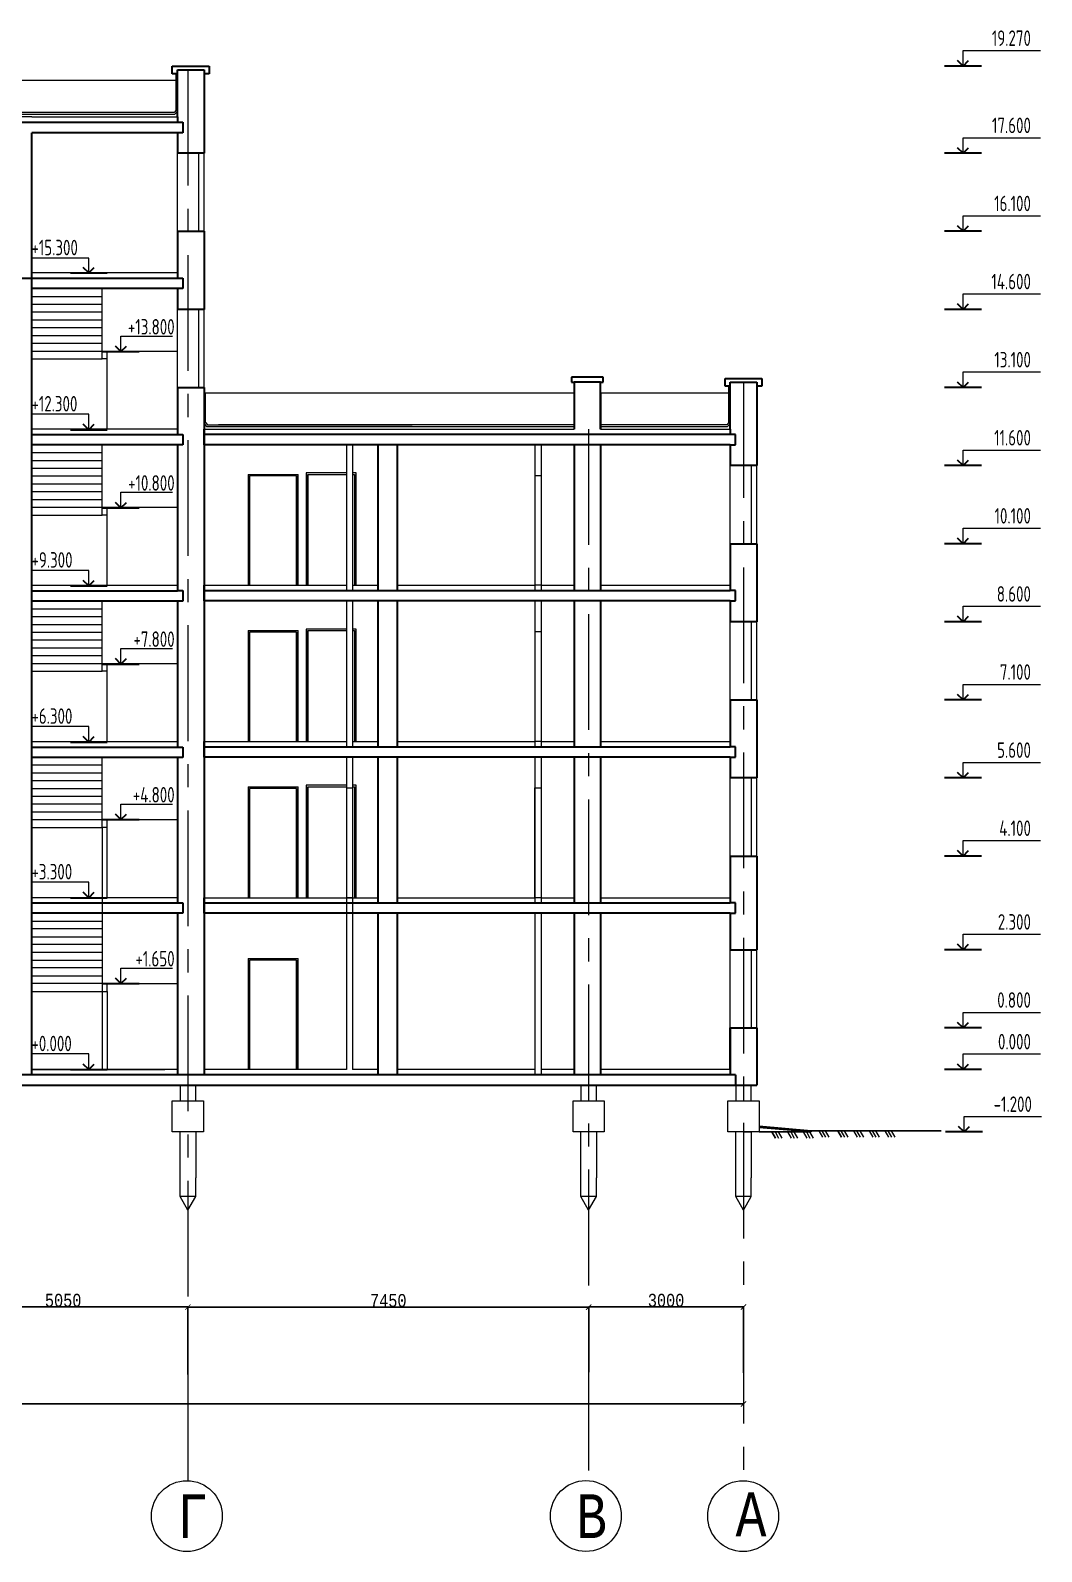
# Model space of a CAD drawing. Header units: millimetres. Extents: x -689206 to 4969298, y -1019800 to 703299.
# Drawn here: x -155475 to -136047, y -533390 to -504172 of the extents above; entities that cross this region are included whole.
import ezdxf

# ---------------------------------------------------------------- set-up
doc = ezdxf.new("R2010")
doc.units = ezdxf.units.MM
doc.linetypes.add('осеваяX2', pattern=[101.6, 63.5, -12.7, 12.7, -12.7])
doc.layers.add('РАЗМЕРЫ', color=7, linetype='Continuous', lineweight=9)
for name, color, linetype in [('разрез1-1', 7, 'Continuous'), ('разрез2-2', 7, 'Continuous'), ('сетка', 104, 'Continuous')]:
    doc.layers.add(name, color=color, linetype=linetype)
doc.styles.add('Аннотативный', font='isocteur.ttf', dxfattribs={"width": 0.7, "height": 250})
doc.dimstyles.new('Аннотативный', dxfattribs={"dimscale": 0, "dimtxt": 250, "dimasz": 100, "dimexe": 1.25, "dimexo": 0.625, "dimtad": 1, "dimdec": 0, "dimtxsty": 'Аннотативный', "dimblk": 'ARCHTICK', "dimcen": 2.5, "dimadec": 0, "dimazin": 0, "dimtfac": 1, "dimtdec": 0, "dimtmove": 0, "dimatfit": 3, "dimfxl": 1, "dimarcsym": 0})

# ---------------------------------------------------------------- blocks, each defined once
blk = doc.blocks.new('_ArchTick')
at = {"color": 0, "linetype": 'ByBlock', "const_width": 0.15}
blk.add_lwpolyline([(-0.5, -0.5), (0.5, 0.5)], dxfattribs=at)
blk = doc.blocks.new('*D3254')
at = {"layer": 'Defpoints', "color": 0, "lineweight": 13, "ltscale": 35, "transparency": 16777216}
for p in [(-157243, -528692), (-152449, -528692), (-152449, -529987)]:
    blk.add_point(p, dxfattribs=at)
at = {"layer": 'РАЗМЕРЫ', "color": 0, "lineweight": -2, "ltscale": 35, "transparency": 16777216}
for p, q in [((-157243, -528691), (-157243, -528690)), ((-157243, -528692), (-152449, -528692)), ((-152449, -529986), (-152449, -528690))]:
    blk.add_line(p, q, dxfattribs=at)
at = {"layer": 'РАЗМЕРЫ', "color": 0, "lineweight": -2, "ltscale": 35, "transparency": 16777216, "xscale": 100, "yscale": 100, "zscale": 100, "rotation": 180}
blk.add_blockref('_ArchTick', (-157243, -528692), dxfattribs=at)
at = {"layer": 'РАЗМЕРЫ', "color": 0, "lineweight": -2, "ltscale": 35, "transparency": 16777216, "xscale": 100, "yscale": 100, "zscale": 100}
blk.add_blockref('_ArchTick', (-152449, -528692), dxfattribs=at)
at = {"layer": 'РАЗМЕРЫ', "color": 0, "lineweight": 5, "ltscale": 35, "transparency": 16777216, "insert": (-154846, -528566), "char_height": 250, "attachment_point": 5, "style": 'Аннотативный'}
blk.add_mtext('5050', dxfattribs=at)
blk = doc.blocks.new('*D3255')
at = {"layer": 'Defpoints', "color": 0, "lineweight": 13, "ltscale": 35, "transparency": 16777216}
for p in [(-152449, -528692), (-144749, -528695), (-144749, -529948)]:
    blk.add_point(p, dxfattribs=at)
at = {"layer": 'РАЗМЕРЫ', "color": 0, "lineweight": -2, "ltscale": 35, "transparency": 16777216}
for p, q in [((-152449, -528692), (-152449, -528696)), ((-152449, -528695), (-144749, -528695)), ((-144749, -529947), (-144749, -528694))]:
    blk.add_line(p, q, dxfattribs=at)
at = {"layer": 'РАЗМЕРЫ', "color": 0, "lineweight": -2, "ltscale": 35, "transparency": 16777216, "xscale": 100, "yscale": 100, "zscale": 100, "rotation": 180}
blk.add_blockref('_ArchTick', (-152449, -528695), dxfattribs=at)
at = {"layer": 'РАЗМЕРЫ', "color": 0, "lineweight": -2, "ltscale": 35, "transparency": 16777216, "xscale": 100, "yscale": 100, "zscale": 100}
blk.add_blockref('_ArchTick', (-144749, -528695), dxfattribs=at)
at = {"layer": 'РАЗМЕРЫ', "color": 0, "lineweight": 5, "ltscale": 35, "transparency": 16777216, "insert": (-148599, -528570), "char_height": 250, "attachment_point": 5, "style": 'Аннотативный'}
blk.add_mtext('7450', dxfattribs=at)
blk = doc.blocks.new('*D3256')
at = {"layer": 'Defpoints', "color": 0, "lineweight": 13, "ltscale": 35, "transparency": 16777216}
for p in [(-144749, -528692), (-141774, -528692), (-141774, -529955)]:
    blk.add_point(p, dxfattribs=at)
at = {"layer": 'РАЗМЕРЫ', "color": 0, "lineweight": -2, "ltscale": 35, "transparency": 16777216}
for p, q in [((-144749, -528691), (-144749, -528690)), ((-144749, -528692), (-141774, -528692)), ((-141774, -529954), (-141774, -528690))]:
    blk.add_line(p, q, dxfattribs=at)
at = {"layer": 'РАЗМЕРЫ', "color": 0, "lineweight": -2, "ltscale": 35, "transparency": 16777216, "xscale": 100, "yscale": 100, "zscale": 100, "rotation": 180}
blk.add_blockref('_ArchTick', (-144749, -528692), dxfattribs=at)
at = {"layer": 'РАЗМЕРЫ', "color": 0, "lineweight": -2, "ltscale": 35, "transparency": 16777216, "xscale": 100, "yscale": 100, "zscale": 100}
blk.add_blockref('_ArchTick', (-141774, -528692), dxfattribs=at)
at = {"layer": 'РАЗМЕРЫ', "color": 0, "lineweight": 5, "ltscale": 35, "transparency": 16777216, "insert": (-143262, -528566), "char_height": 250, "attachment_point": 5, "style": 'Аннотативный'}
blk.add_mtext('3000', dxfattribs=at)
blk = doc.blocks.new('*D3257')
at = {"layer": 'Defpoints', "color": 0, "lineweight": 13, "ltscale": 35, "transparency": 16777216}
for p in [(-179533, -530555), (-179533, -530555), (-141774, -530555)]:
    blk.add_point(p, dxfattribs=at)
at = {"layer": 'РАЗМЕРЫ', "color": 0, "lineweight": -2, "ltscale": 35, "transparency": 16777216}
for p, q in [((-179533, -530554), (-179533, -530554)), ((-141774, -530555), (-179533, -530555)), ((-141774, -530554), (-141774, -530554))]:
    blk.add_line(p, q, dxfattribs=at)
at = {"layer": 'РАЗМЕРЫ', "color": 0, "lineweight": -2, "ltscale": 35, "transparency": 16777216, "xscale": 100, "yscale": 100, "zscale": 100, "rotation": 180}
blk.add_blockref('_ArchTick', (-179533, -530555), dxfattribs=at)
at = {"layer": 'РАЗМЕРЫ', "color": 0, "lineweight": -2, "ltscale": 35, "transparency": 16777216, "xscale": 100, "yscale": 100, "zscale": 100}
blk.add_blockref('_ArchTick', (-141774, -530555), dxfattribs=at)
at = {"layer": 'РАЗМЕРЫ', "color": 0, "lineweight": 5, "ltscale": 35, "transparency": 16777216, "insert": (-160653, -530429), "char_height": 250, "attachment_point": 5, "style": 'Аннотативный'}
blk.add_mtext('37700', dxfattribs=at)

msp = doc.modelspace()

# ---------------------------------------------------------------- linework, layer by layer
at = {"layer": 'РАЗМЕРЫ', "linetype": 'ByBlock', "lineweight": 30, "ltscale": 35}
for p, q in [((-152749, -504930), (-152749, -504855)), ((-152749, -504855), (-152139, -504855)), ((-152139, -504855), (-152039, -504855)), ((-152039, -504855), (-152039, -505005)), ((-152749, -505005), (-152749, -504930)), ((-152649, -505005), (-152749, -505005)), ((-152039, -505005), (-152139, -505005)), ((-142128.9, -510930), (-142128.9, -510855)), ((-142128.9, -510855), (-141518.9, -510855)), ((-142128.9, -511005), (-142128.9, -510930)), ((-142028.9, -511005), (-142128.9, -511005)), ((-141518.9, -510855), (-141418.9, -510855)), ((-141418.9, -511005), (-141518.9, -511005)), ((-141418.9, -510855), (-141418.9, -511005))]:
    msp.add_line(p, q, dxfattribs=at)
at = {"layer": 'РАЗМЕРЫ', "lineweight": 30, "ltscale": 35}
for p, q in [((-152649, -505830), (-152649, -504930)), ((-152649, -504930), (-152139, -504930)), ((-152139, -504930), (-152139, -505830)), ((-170021.4, -505930), (-152649, -505936.4)), ((-152649, -505830), (-152649, -505936.4)), ((-152649, -505936.4), (-152549, -505936.4)), ((-152549, -505936.4), (-152549, -506136.4)), ((-152139, -505830), (-152139, -506030)), ((-152139, -506030), (-152139, -506530)), ((-155449, -524230), (-155449, -506136.4)), ((-152549, -506136.4), (-152649, -506136.4)), ((-152649, -506136.4), (-152649, -506530)), ((-152139, -506530), (-152649, -506530)), ((-152649, -508030), (-152139, -508030)), ((-152649, -508030), (-152649, -508930)), ((-152139, -508030), (-152139, -509530)), ((-170021.4, -508930), (-152649, -508930)), ((-152649, -508930), (-152549, -508930)), ((-152549, -508930), (-152549, -509130)), ((-152549, -509130), (-152649, -509130)), ((-152649, -509130), (-152649, -509530)), ((-152139, -509530), (-152649, -509530)), ((-152649, -511030), (-152139, -511030)), ((-152649, -511030), (-152649, -511930)), ((-152139, -511030), (-152139, -524230)), ((-145028.9, -511130), (-145028.9, -511830)), ((-144518.9, -511130), (-144518.9, -511830)), ((-142028.9, -511830), (-142028.9, -511130)), ((-141518.9, -511130), (-141518.9, -512530)), ((-152139, -512130), (-152139, -511830)), ((-142028.9, -511830), (-142028.9, -511930)), ((-142028.9, -511830), (-142028.9, -511930)), ((-152649, -511930), (-152549, -511930)), ((-152549, -512130), (-152649, -512130)), ((-152649, -512130), (-152649, -514936.4)), ((-152549, -511930), (-152549, -512130)), ((-142028.9, -511930), (-152139, -511930)), ((-142028.9, -512130), (-152139, -512130)), ((-148801.2, -512130), (-148801.2, -514930)), ((-148427.5, -512130), (-148427.5, -514930)), ((-145028.9, -512130), (-145028.9, -514930)), ((-144518.9, -512130), (-144518.9, -514930)), ((-141928.9, -511930), (-142028.9, -511930)), ((-142028.9, -512130), (-141928.9, -512130)), ((-142028.9, -512130), (-142028.9, -512530)), ((-141928.9, -512130), (-141928.9, -511930)), ((-141518.9, -512530), (-142028.9, -512530)), ((-142028.9, -514030), (-141518.9, -514030)), ((-142028.9, -514030), (-142028.9, -514930)), ((-141518.9, -514030), (-141518.9, -515530)), ((-152649, -514932.7), (-152549, -514932.7)), ((-152549, -514932.7), (-152549, -515132.7)), ((-152139, -515130), (-152139, -514830)), ((-152139, -514930), (-142028.9, -514930)), ((-141928.9, -514930), (-142028.9, -514930)), ((-141928.9, -515130), (-141928.9, -514930)), ((-152549, -515132.7), (-152649, -515132.7)), ((-152649, -515132.7), (-152649, -517936.4)), ((-142028.9, -515130), (-152139, -515130)), ((-148801.2, -515130), (-148801.2, -517930)), ((-148427.5, -515130), (-148427.5, -517930)), ((-145028.9, -515130), (-145028.9, -517930)), ((-144518.9, -515130), (-144518.9, -517930)), ((-142028.9, -515130), (-141928.9, -515130)), ((-142028.9, -515130), (-142028.9, -515530)), ((-141518.9, -515530), (-142028.9, -515530)), ((-142028.9, -517030), (-141518.9, -517030)), ((-142028.9, -517030), (-142028.9, -517930)), ((-141518.9, -517030), (-141518.9, -518530)), ((-152649, -517936.4), (-152549, -517936.4)), ((-152549, -517936.4), (-152549, -518136.4)), ((-152139, -518130), (-152139, -517830)), ((-152139, -517930), (-142028.9, -517930)), ((-141928.9, -517930), (-142028.9, -517930)), ((-141928.9, -518130), (-141928.9, -517930)), ((-152549, -518136.4), (-152649, -518136.4)), ((-152649, -518136.4), (-152649, -520930)), ((-142028.9, -518130), (-152139, -518130)), ((-148801.2, -518130), (-148801.2, -520930)), ((-148427.5, -518130), (-148427.5, -520930)), ((-145028.9, -518130), (-145028.9, -520930)), ((-144518.9, -518130), (-144518.9, -520930)), ((-142028.9, -518130), (-141928.9, -518130)), ((-142028.9, -518130), (-142028.9, -518530)), ((-141518.9, -518530), (-142028.9, -518530)), ((-142028.9, -520030), (-141518.9, -520030)), ((-142028.9, -520030), (-142028.9, -520930)), ((-141518.9, -520030), (-141518.9, -521830)), ((-152649, -520930), (-152549, -520930)), ((-152549, -520930), (-152549, -521130)), ((-152139, -521130), (-152139, -520830)), ((-152139, -520930), (-142028.9, -520930)), ((-141928.9, -520930), (-142028.9, -520930)), ((-141928.9, -521130), (-141928.9, -520930)), ((-152549, -521130), (-152649, -521130)), ((-152649, -521130), (-152649, -524230)), ((-142028.9, -521130), (-152139, -521130)), ((-148801.2, -521130), (-148801.2, -524230)), ((-148427.5, -521130), (-148427.5, -524230)), ((-145028.9, -521130), (-145028.9, -524230)), ((-144518.9, -521130), (-144518.9, -524230)), ((-142028.9, -521130), (-141928.9, -521130)), ((-142028.9, -521130), (-142028.9, -521830)), ((-142028.9, -521830), (-141518.9, -521830)), ((-142028.9, -524130), (-142028.9, -523330)), ((-142028.9, -523330), (-141518.9, -523330)), ((-142028.9, -523330), (-142028.9, -524230)), ((-141518.9, -523330), (-141518.9, -524430)), ((-141928.9, -524230), (-179841, -524230)), ((-179841, -524430), (-141518.9, -524430)), ((-141928.9, -524230), (-141928.9, -524430))]:
    msp.add_line(p, q, dxfattribs=at)
at = {"layer": 'РАЗМЕРЫ', "linetype": 'осеваяX2', "lineweight": 5, "ltscale": 35}
for p, q in [((-152139, -504930), (-152449, -504930)), ((-152449, -504930), (-152449, -532028.6)), ((-152699, -505780), (-152649, -505730)), ((-152649, -505830), (-152649, -505730)), ((-141773.9, -510930), (-141773.9, -532028.6)), ((-144749.4, -511830), (-144749.4, -532028.6)), ((-142078.9, -511780), (-142028.9, -511730)), ((-142028.9, -511830), (-142028.9, -511730))]:
    msp.add_line(p, q, dxfattribs=at)
at = {"layer": 'РАЗМЕРЫ', "lineweight": 15, "ltscale": 35}
for p, q in [((-155449, -505830), (-157041.4, -505830)), ((-152649, -508830), (-155449, -508830)), ((-149405, -512130), (-149405, -514930)), ((-149285, -512130), (-149285, -514930)), ((-152139, -514830), (-149405, -514830)), ((-149285, -514830), (-148801.2, -514830)), ((-148427.5, -514830), (-145784.5, -514830)), ((-145664.5, -514830), (-145028.9, -514830)), ((-144518.9, -514830), (-142028.9, -514830)), ((-149405, -515130), (-149405, -517930)), ((-149285, -515130), (-149285, -517930)), ((-152139, -517830), (-149405, -517830)), ((-149285, -517830), (-148801.2, -517830)), ((-148427.5, -517830), (-145784.5, -517830)), ((-145664.5, -517830), (-145028.9, -517830)), ((-144518.9, -517830), (-142028.9, -517830)), ((-149405, -518130), (-149405, -524130)), ((-149285, -518130), (-149285, -524130)), ((-154099, -519480), (-154099, -521130)), ((-152139, -520830), (-148801.2, -520830)), ((-148427.5, -520830), (-145784.5, -520830)), ((-145664.5, -520830), (-145028.9, -520830)), ((-144518.9, -520830), (-142028.9, -520830)), ((-153999, -521130), (-155449, -521130)), ((-154099, -521130), (-154099, -524130)), ((-155449, -521280), (-154099, -521280)), ((-154099, -521430), (-155449, -521430)), ((-155449, -521580), (-154099, -521580)), ((-154099, -521730), (-155449, -521730)), ((-154099, -521880), (-155449, -521880)), ((-155449, -522180), (-155449, -522030)), ((-155449, -522030), (-154099, -522030)), ((-154099, -522180), (-155449, -522180)), ((-155449, -522480), (-155449, -522330)), ((-155449, -522330), (-154099, -522330)), ((-153999, -522480), (-155449, -522480)), ((-155449, -522630), (-153999, -522630)), ((-153999, -522630), (-153999, -522480)), ((-153999, -522630), (-153999, -522480)), ((-153999, -522630), (-153999, -524130)), ((-155449, -524130), (-152892.9, -524130)), ((-152892.9, -524130), (-155449, -524130)), ((-152892.9, -524130), (-155449, -524130)), ((-152649, -524130), (-155449, -524130)), ((-152649, -524130), (-155449, -524130)), ((-149405, -524130), (-152139, -524130)), ((-148801.2, -524130), (-149285, -524130)), ((-145784.5, -524130), (-148427.5, -524130)), ((-145028.9, -524130), (-145664.5, -524130)), ((-142028.9, -524130), (-144518.9, -524130))]:
    msp.add_line(p, q, dxfattribs=at)
at = {"layer": 'РАЗМЕРЫ', "lineweight": 5, "ltscale": 35}
for p, q in [((-155449, -505830), (-152649, -505830)), ((-152649, -508030), (-152649, -506530)), ((-152239, -508030), (-152239, -506530)), ((-152139, -508030), (-152139, -506530)), ((-152649, -508830), (-152649, -508030)), ((-152139, -508030), (-152239, -508030)), ((-152649, -511030), (-152649, -509530)), ((-152239, -511030), (-152239, -509530)), ((-152139, -511030), (-152139, -509530)), ((-152649, -511830), (-152649, -511030)), ((-152139, -511030), (-152239, -511030)), ((-152139, -511830), (-145028.9, -511830)), ((-144518.9, -511830), (-142028.9, -511830)), ((-151292.8, -512700), (-150332.8, -512700)), ((-151292.8, -512700), (-151292.8, -514830)), ((-151262.8, -512730), (-151262.8, -514830)), ((-151262.8, -512730), (-151262.8, -514830)), ((-151262.8, -514830), (-151262.8, -512730)), ((-150362.8, -512730), (-151262.8, -512730)), ((-150362.8, -512730), (-150362.8, -514830)), ((-150362.8, -512730), (-150362.8, -514830)), ((-150362.8, -514830), (-150362.8, -512730)), ((-150332.8, -514830), (-150332.8, -512700)), ((-150175.4, -512670), (-150175.4, -514830)), ((-149405, -512670), (-150175.4, -512670)), ((-150145.4, -512700), (-150145.4, -514830)), ((-150145.4, -514830), (-150145.4, -512700)), ((-150145.4, -512700), (-149405, -512700)), ((-149215.4, -512670), (-149285, -512670)), ((-149285, -512700), (-149245.4, -512700)), ((-149245.4, -512700), (-149245.4, -514830)), ((-149245.4, -512700), (-149245.4, -514830)), ((-149215.4, -512700), (-149215.4, -512670)), ((-149215.4, -514830), (-149215.4, -512700)), ((-145784.5, -512720), (-145664.5, -512720)), ((-142028.9, -514030), (-142028.9, -512530)), ((-141618.9, -514030), (-141618.9, -512530)), ((-141518.9, -514030), (-141518.9, -512530)), ((-142028.9, -514830), (-142028.9, -514030)), ((-152139, -514830), (-152139, -514930)), ((-145664.5, -514830), (-145784.5, -514830)), ((-151292.8, -515700), (-150332.8, -515700)), ((-151292.8, -515700), (-151292.8, -517830)), ((-150332.8, -517830), (-150332.8, -515700)), ((-149405, -515670), (-150175.4, -515670)), ((-150175.4, -515670), (-150175.4, -517830)), ((-150145.4, -515700), (-150145.4, -517830)), ((-150145.4, -517830), (-150145.4, -515700)), ((-150145.4, -515700), (-149405, -515700)), ((-149215.4, -515670), (-149285, -515670)), ((-149285, -515700), (-149245.4, -515700)), ((-149245.4, -515700), (-149245.4, -517830)), ((-149245.4, -515700), (-149245.4, -517830)), ((-149215.4, -515700), (-149215.4, -515670)), ((-149215.4, -517830), (-149215.4, -515700)), ((-142028.9, -517030), (-142028.9, -515530)), ((-141618.9, -517030), (-141618.9, -515530)), ((-141518.9, -517030), (-141518.9, -515530)), ((-151262.8, -515730), (-151262.8, -517830)), ((-151262.8, -515730), (-151262.8, -517830)), ((-151262.8, -517830), (-151262.8, -515730)), ((-150362.8, -515730), (-151262.8, -515730)), ((-150362.8, -515730), (-150362.8, -517830)), ((-150362.8, -515730), (-150362.8, -517830)), ((-150362.8, -517830), (-150362.8, -515730)), ((-145784.5, -515720), (-145664.5, -515720)), ((-142028.9, -517830), (-142028.9, -517030)), ((-145664.5, -517830), (-145784.5, -517830)), ((-142028.9, -518579.4), (-142028.9, -518530)), ((-142028.9, -520030), (-142028.9, -518579.4)), ((-141618.9, -520030), (-141618.9, -518530)), ((-141518.9, -520030), (-141518.9, -518530)), ((-151292.8, -518700), (-150332.8, -518700)), ((-151292.8, -518700), (-151292.8, -520830)), ((-151262.8, -518730), (-151262.8, -520830)), ((-151262.8, -518730), (-151262.8, -520830)), ((-151262.8, -520830), (-151262.8, -518730)), ((-150362.8, -518730), (-151262.8, -518730)), ((-150362.8, -518730), (-150362.8, -520830)), ((-150362.8, -518730), (-150362.8, -520830)), ((-150362.8, -520830), (-150362.8, -518730)), ((-150332.8, -520830), (-150332.8, -518700)), ((-149405, -518670), (-150175.4, -518670)), ((-150175.4, -518670), (-150175.4, -520830)), ((-150145.4, -518700), (-150145.4, -520830)), ((-150145.4, -520830), (-150145.4, -518700)), ((-150145.4, -518700), (-149405, -518700)), ((-149405, -518720), (-149285, -518720)), ((-149215.4, -518670), (-149285, -518670)), ((-149285, -518700), (-149245.4, -518700)), ((-149245.4, -518700), (-149245.4, -520830)), ((-149245.4, -518700), (-149245.4, -520830)), ((-149215.4, -518700), (-149215.4, -518670)), ((-149215.4, -520830), (-149215.4, -518700)), ((-145784.5, -518720), (-145664.5, -518720)), ((-142028.9, -520830), (-142028.9, -520030)), ((-149285, -520830), (-149405, -520830)), ((-145664.5, -520830), (-145784.5, -520830)), ((-142028.9, -523330), (-142028.9, -521830)), ((-141618.9, -523330), (-141618.9, -521830)), ((-141518.9, -523330), (-141518.9, -521830)), ((-151292.8, -522000), (-150332.8, -522000)), ((-151292.8, -522000), (-151292.8, -524130)), ((-151262.8, -522030), (-151262.8, -524130)), ((-151262.8, -524130), (-151262.8, -522030)), ((-151262.8, -522030), (-151262.8, -524130)), ((-150362.8, -522030), (-151262.8, -522030)), ((-150362.8, -522030), (-150362.8, -524130)), ((-150362.8, -522030), (-150362.8, -524130)), ((-150362.8, -524130), (-150362.8, -522030)), ((-150332.8, -524130), (-150332.8, -522000)), ((-141518.9, -523330), (-141618.9, -523330))]:
    msp.add_line(p, q, dxfattribs=at)
at = {"layer": 'РАЗМЕРЫ', "linetype": 'осеваяX2', "lineweight": 30, "ltscale": 35}
for p, q in [((-145028.9, -510830), (-145078.9, -510830)), ((-145078.9, -510830), (-145078.9, -510930)), ((-145078.9, -510930), (-145028.9, -510930)), ((-144468.9, -510830), (-145028.9, -510830)), ((-144518.9, -510930), (-145028.9, -510930)), ((-145028.9, -510930), (-145028.9, -511130)), ((-144518.9, -511830), (-144518.9, -510930)), ((-144518.9, -510930), (-144468.9, -510930)), ((-144468.9, -510930), (-144468.9, -510830)), ((-142028.9, -511830), (-142028.9, -510930)), ((-142028.9, -510930), (-141518.9, -510930)), ((-141518.9, -510930), (-141518.9, -511130))]:
    msp.add_line(p, q, dxfattribs=at)
at = {"layer": 'РАЗМЕРЫ', "lineweight": 9, "ltscale": 35}
for p, q in [((-145784.5, -512130), (-145784.5, -514930)), ((-145664.5, -512130), (-145664.5, -514930)), ((-145784.5, -515130), (-145784.5, -517930)), ((-145664.5, -515130), (-145664.5, -517930)), ((-145784.5, -518130), (-145784.5, -520930)), ((-145664.5, -518130), (-145664.5, -520930)), ((-145784.5, -520830), (-145784.5, -518720)), ((-145784.5, -521130), (-145784.5, -524230)), ((-145664.5, -521130), (-145664.5, -524230))]:
    msp.add_line(p, q, dxfattribs=at)
at = {"layer": 'РАЗМЕРЫ', "lineweight": 18, "ltscale": 35}
for p, q in [((-152599, -524430), (-152599, -524730)), ((-152299, -524730), (-152299, -524430)), ((-144899.4, -524430), (-144899.4, -524730)), ((-144599.4, -524730), (-144599.4, -524430)), ((-141923.9, -524430), (-141923.9, -524730)), ((-141623.9, -524730), (-141623.9, -524430)), ((-152749, -525330), (-152749, -524730)), ((-152749, -524730), (-152599, -524730)), ((-152599, -524730), (-152449, -524730)), ((-152449, -524730), (-152149, -524730)), ((-152149, -524730), (-152149, -525330)), ((-145049.4, -525330), (-145049.4, -524730)), ((-145049.4, -524730), (-144899.4, -524730)), ((-144899.4, -524730), (-144749.4, -524730)), ((-144749.4, -524730), (-144449.4, -524730)), ((-144449.4, -524730), (-144449.4, -525330)), ((-142073.9, -525330), (-142073.9, -524730)), ((-142073.9, -524730), (-141923.9, -524730)), ((-141923.9, -524730), (-141773.9, -524730)), ((-141773.9, -524730), (-141473.9, -524730)), ((-141473.9, -524730), (-141473.9, -525330)), ((-152149, -525330), (-152749, -525330)), ((-152599, -526196.8), (-152599, -525330)), ((-152299, -525330), (-152299, -526208.8)), ((-144449.4, -525330), (-145049.4, -525330)), ((-144899.4, -526196.8), (-144899.4, -525330)), ((-144599.4, -525330), (-144599.4, -526208.8)), ((-141473.9, -525330), (-142073.9, -525330)), ((-141923.9, -526196.8), (-141923.9, -525330)), ((-141623.9, -525330), (-141623.9, -526208.8)), ((-141623.9, -525330), (-141623.9, -526208.8)), ((-152599, -526570.2), (-152599, -526196.8)), ((-152299, -526570.2), (-152299, -526208.8)), ((-144899.4, -526570.2), (-144899.4, -526196.8)), ((-144599.4, -526570.2), (-144599.4, -526208.8)), ((-141923.9, -526570.2), (-141923.9, -526196.8)), ((-141623.9, -526570.2), (-141623.9, -526208.8)), ((-152449, -526830), (-152599, -526570.2)), ((-152299, -526570.2), (-152599, -526570.2)), ((-152449, -526830), (-152299, -526570.2)), ((-144749.4, -526830), (-144899.4, -526570.2)), ((-144599.4, -526570.2), (-144899.4, -526570.2)), ((-144749.4, -526830), (-144599.4, -526570.2)), ((-141773.9, -526830), (-141923.9, -526570.2)), ((-141623.9, -526570.2), (-141923.9, -526570.2)), ((-141773.9, -526830), (-141623.9, -526570.2))]:
    msp.add_line(p, q, dxfattribs=at)
at = {"layer": 'РАЗМЕРЫ', "lineweight": 13, "ltscale": 35}
for p, q in [((-142028.9, -524230), (-141928.9, -524230)), ((-141518.9, -524430), (-142028.9, -524430)), ((-141623.9, -524430), (-141923.9, -524430)), ((-141773.9, -524430), (-141773.9, -524730)), ((-141773.9, -525330), (-141623.9, -525330))]:
    msp.add_line(p, q, dxfattribs=at)
at = {"layer": 'разрез1-1', "lineweight": 5}
for p, q in [((-137555.5, -504855), (-137555.5, -504557.2)), ((-137555.5, -504557.2), (-136066.4, -504557.2)), ((-157041.4, -505130), (-152673.7, -505130)), ((-157041.4, -505780), (-152699, -505780)), ((-137555.5, -506530), (-137555.5, -506232.2)), ((-137555.5, -506232.2), (-136066.4, -506232.2)), ((-137555.5, -508030), (-137555.5, -507732.2)), ((-137555.5, -507732.2), (-136066.4, -507732.2)), ((-137555.5, -509530), (-137555.5, -509232.2)), ((-137555.5, -509232.2), (-136066.4, -509232.2)), ((-137555.5, -511030), (-137555.5, -510732.2)), ((-137555.5, -510732.2), (-136066.4, -510732.2)), ((-142053.7, -511705.3), (-142053.7, -511005)), ((-152114.2, -511130), (-145028.9, -511130)), ((-152114.2, -511705.3), (-152114.2, -511130)), ((-144518.9, -511130), (-142053.7, -511130)), ((-151844.3, -511780), (-145028.9, -511780)), ((-144518.9, -511780), (-142078.9, -511780)), ((-137555.5, -512530), (-137555.5, -512232.2)), ((-137555.5, -512232.2), (-136066.4, -512232.2)), ((-137555.5, -514030), (-137555.5, -513732.2)), ((-137555.5, -513732.2), (-136066.4, -513732.2)), ((-137555.5, -515530), (-137555.5, -515232.2)), ((-137555.5, -515232.2), (-136066.4, -515232.2)), ((-137555.5, -517030), (-137555.5, -516732.2)), ((-137555.5, -516732.2), (-136066.4, -516732.2)), ((-137555.5, -518530), (-137555.5, -518232.2)), ((-137555.5, -518232.2), (-136066.4, -518232.2)), ((-137555.5, -520030), (-137555.5, -519732.2)), ((-137555.5, -519732.2), (-136066.4, -519732.2)), ((-137555.5, -520030), (-137555.5, -519732.2)), ((-137555.5, -519732.2), (-136066.4, -519732.2)), ((-137555.5, -521830), (-137555.5, -521532.2)), ((-137555.5, -521532.2), (-136066.4, -521532.2)), ((-137555.5, -523330), (-137555.5, -523032.2)), ((-137555.5, -523032.2), (-136066.4, -523032.2)), ((-137555.5, -524130), (-137555.5, -523832.2)), ((-137555.5, -523832.2), (-136066.4, -523832.2)), ((-137536, -525330.7), (-137536, -525032.9)), ((-137536, -525032.9), (-136046.9, -525032.9))]:
    msp.add_line(p, q, dxfattribs=at)
at = {"layer": 'разрез1-1', "lineweight": 30}
for p, q in [((-137201, -504855), (-137910.1, -504855)), ((-137555.5, -504855), (-137660.8, -504749.7)), ((-137555.5, -504855), (-137450.2, -504749.7)), ((-137201, -506530), (-137910.1, -506530)), ((-137555.5, -506530), (-137660.8, -506424.7)), ((-137555.5, -506530), (-137450.2, -506424.7)), ((-137201, -508030), (-137910.1, -508030)), ((-137555.5, -508030), (-137660.8, -507924.7)), ((-137555.5, -508030), (-137450.2, -507924.7)), ((-137201, -509530), (-137910.1, -509530)), ((-137555.5, -509530), (-137660.8, -509424.7)), ((-137555.5, -509530), (-137450.2, -509424.7)), ((-137201, -511030), (-137910.1, -511030)), ((-137555.5, -511030), (-137660.8, -510924.7)), ((-137555.5, -511030), (-137450.2, -510924.7)), ((-137555.5, -512530), (-137660.8, -512424.7)), ((-137555.5, -512530), (-137450.2, -512424.7)), ((-137201, -512530), (-137910.1, -512530)), ((-137555.5, -514030), (-137660.8, -513924.7)), ((-137555.5, -514030), (-137450.2, -513924.7)), ((-137201, -514030), (-137910.1, -514030)), ((-137201, -515530), (-137910.1, -515530)), ((-137555.5, -515530), (-137660.8, -515424.7)), ((-137555.5, -515530), (-137450.2, -515424.7)), ((-137201, -517030), (-137910.1, -517030)), ((-137555.5, -517030), (-137660.8, -516924.7)), ((-137555.5, -517030), (-137450.2, -516924.7)), ((-137201, -518530), (-137910.1, -518530)), ((-137555.5, -518530), (-137660.8, -518424.7)), ((-137555.5, -518530), (-137450.2, -518424.7)), ((-137201, -520030), (-137910.1, -520030)), ((-137201, -520030), (-137910.1, -520030)), ((-137555.5, -520030), (-137660.8, -519924.7)), ((-137555.5, -520030), (-137660.8, -519924.7)), ((-137555.5, -520030), (-137450.2, -519924.7)), ((-137555.5, -520030), (-137450.2, -519924.7)), ((-143252.9, -521130), (-143962, -521130)), ((-137201, -521830), (-137910.1, -521830)), ((-137555.5, -521830), (-137660.8, -521724.7)), ((-137555.5, -521830), (-137450.2, -521724.7)), ((-137555.5, -523330), (-137660.8, -523224.7)), ((-137555.5, -523330), (-137450.2, -523224.7)), ((-137201, -523330), (-137910.1, -523330)), ((-137201, -524130), (-137910.1, -524130)), ((-137555.5, -524130), (-137660.8, -524024.7)), ((-137555.5, -524130), (-137450.2, -524024.7)), ((-137181.5, -525330.7), (-137890.6, -525330.7)), ((-137536, -525330.7), (-137641.3, -525225.4)), ((-137536, -525330.7), (-137430.7, -525225.4))]:
    msp.add_line(p, q, dxfattribs=at)
at = {"layer": 'разрез1-1', "lineweight": 15}
msp.add_line((-152673.7, -505705.3), (-152673.7, -505005), dxfattribs=at)
at = {"layer": 'разрез1-1', "lineweight": 5}
for points in [[(-152673.7, -505705.3), (-152713.5, -505745), (-157041.4, -505745)], [(-152139, -511730), (-152089, -511780), (-147736.5, -511780)], [(-152114.2, -511705.3), (-152074.5, -511745), (-148139, -511745)], [(-145028.9, -511745), (-151861.2, -511745)], [(-142053.7, -511705.3), (-142093.4, -511745), (-144518.9, -511745)]]:
    msp.add_lwpolyline(points, dxfattribs=at)
at = {"layer": 'разрез2-2', "lineweight": 30}
for p, q in [((-152649, -506136.4), (-155449, -506136.4)), ((-154708, -508830), (-153999, -508830)), ((-154353.5, -508830), (-154458.8, -508724.7)), ((-154353.5, -508830), (-154248.2, -508724.7)), ((-154091.9, -510341.4), (-153382.8, -510341.4)), ((-153737.3, -510341.4), (-153842.6, -510236.1)), ((-153737.3, -510341.4), (-153632, -510236.1)), ((-154708, -511841.4), (-153999, -511841.4)), ((-154353.5, -511841.4), (-154458.8, -511736.1)), ((-154353.5, -511841.4), (-154248.2, -511736.1)), ((-154091.9, -513341.4), (-153382.8, -513341.4)), ((-153737.3, -513341.4), (-153842.6, -513236.1)), ((-153737.3, -513341.4), (-153632, -513236.1)), ((-154353.5, -514841.4), (-154458.8, -514736.1)), ((-154353.5, -514841.4), (-154248.2, -514736.1)), ((-154708, -514841.4), (-153999, -514841.4)), ((-153737.3, -516341.4), (-153842.6, -516236.1)), ((-153737.3, -516341.4), (-153632, -516236.1)), ((-154091.9, -516341.4), (-153382.8, -516341.4)), ((-154353.5, -517841.4), (-154458.8, -517736.1)), ((-154353.5, -517841.4), (-154248.2, -517736.1)), ((-154708, -517841.4), (-153999, -517841.4)), ((-154091.9, -519330), (-153382.8, -519330)), ((-153737.3, -519330), (-153842.6, -519224.7)), ((-153737.3, -519330), (-153632, -519224.7)), ((-154708, -520830), (-153999, -520830)), ((-154353.5, -520830), (-154458.8, -520724.7)), ((-154353.5, -520830), (-154248.2, -520724.7)), ((-153737.3, -522480), (-153842.6, -522374.7)), ((-153737.3, -522480), (-153632, -522374.7)), ((-154091.9, -522480), (-153382.8, -522480)), ((-154708, -524130), (-153999, -524130)), ((-154353.5, -524130), (-154458.8, -524024.7)), ((-154353.5, -524130), (-154248.2, -524024.7))]:
    msp.add_line(p, q, dxfattribs=at)
at = {"layer": 'разрез2-2', "lineweight": 5}
for p, q in [((-154353.5, -508543.6), (-155444.8, -508543.6)), ((-154353.5, -508830), (-154353.5, -508543.6)), ((-153737.3, -510341.4), (-153737.3, -510043.6)), ((-153737.3, -510043.6), (-152744.7, -510043.6)), ((-154353.5, -511543.6), (-155444.8, -511543.6)), ((-154353.5, -511841.4), (-154353.5, -511543.6)), ((-153737.3, -513341.4), (-153737.3, -513043.6)), ((-153737.3, -513043.6), (-152744.7, -513043.6)), ((-154353.5, -514543.6), (-155444.8, -514543.6)), ((-154353.5, -514841.4), (-154353.5, -514543.6)), ((-153737.3, -516341.4), (-153737.3, -516043.6)), ((-153737.3, -516043.6), (-152744.7, -516043.6)), ((-154353.5, -517543.6), (-155444.8, -517543.6)), ((-154353.5, -517841.4), (-154353.5, -517543.6)), ((-153737.3, -519330), (-153737.3, -519032.2)), ((-153737.3, -519032.2), (-152744.7, -519032.2)), ((-154353.5, -520532.2), (-155444.8, -520532.2)), ((-154353.5, -520830), (-154353.5, -520532.2)), ((-153737.3, -522480), (-153737.3, -522182.2)), ((-153737.3, -522182.2), (-152744.7, -522182.2)), ((-154353.5, -523832.2), (-155444.8, -523832.2)), ((-154353.5, -524130), (-154353.5, -523832.2))]:
    msp.add_line(p, q, dxfattribs=at)
at = {"layer": 'разрез2-2', "lineweight": 15}
for p, q in [((-152649, -508830), (-155449, -508830)), ((-152649, -508930), (-155449, -508930)), ((-152649, -508930), (-155449, -508930)), ((-152649, -509130), (-155449, -509130)), ((-154099, -510330), (-154099, -509130)), ((-155449, -509280), (-154099, -509280)), ((-155449, -509430), (-154099, -509430)), ((-155449, -509580), (-154099, -509580)), ((-155449, -509730), (-154099, -509730)), ((-155449, -509880), (-154099, -509880)), ((-155449, -510030), (-154099, -510030)), ((-155449, -510180), (-154099, -510180)), ((-155449, -510330), (-154099, -510330)), ((-154099, -510480), (-154099, -510330)), ((-154099, -510330), (-153999, -510330)), ((-153999, -510330), (-152649, -510330)), ((-153999, -511830), (-153999, -510330)), ((-155449, -510480), (-154099, -510480)), ((-153999, -510480), (-154099, -510480)), ((-152649, -511830), (-155449, -511830)), ((-152649, -511930), (-155449, -511930)), ((-152649, -512130), (-155449, -512130)), ((-154099, -513330), (-154099, -512130)), ((-155449, -512280), (-154099, -512280)), ((-155449, -512430), (-154099, -512430)), ((-155449, -512580), (-154099, -512580)), ((-155449, -512730), (-154099, -512730)), ((-155449, -512880), (-154099, -512880)), ((-155449, -513030), (-154099, -513030)), ((-155449, -513180), (-154099, -513180)), ((-155449, -513330), (-154099, -513330)), ((-154099, -513480), (-154099, -513330)), ((-154099, -513330), (-153999, -513330)), ((-153999, -513330), (-152649, -513330)), ((-153999, -514830), (-153999, -513330)), ((-155449, -513480), (-154099, -513480)), ((-153999, -513480), (-154099, -513480)), ((-152649, -514836.4), (-155449, -514836.4)), ((-152649, -514936.4), (-155449, -514936.4)), ((-152649, -515136.4), (-155449, -515136.4)), ((-155449, -515280), (-154099, -515280)), ((-154099, -516330), (-154099, -515130)), ((-155449, -515430), (-154099, -515430)), ((-155449, -515580), (-154099, -515580)), ((-155449, -515730), (-154099, -515730)), ((-155449, -515880), (-154099, -515880)), ((-155449, -516030), (-154099, -516030)), ((-155449, -516180), (-154099, -516180)), ((-155449, -516330), (-154099, -516330)), ((-155449, -516480), (-154099, -516480)), ((-154099, -516480), (-154099, -516330)), ((-154099, -516330), (-153999, -516330)), ((-153999, -516480), (-154099, -516480)), ((-153999, -516330), (-152649, -516330)), ((-153999, -517830), (-153999, -516330)), ((-152649, -517836.4), (-155449, -517836.4)), ((-152649, -517936.4), (-155449, -517936.4)), ((-152649, -518136.4), (-155449, -518136.4)), ((-155449, -518280), (-154099, -518280)), ((-154099, -519330), (-154099, -518130)), ((-155449, -518430), (-154099, -518430)), ((-155449, -518580), (-154099, -518580)), ((-155449, -518730), (-154099, -518730)), ((-155449, -518880), (-154099, -518880)), ((-155449, -519030), (-154099, -519030)), ((-155449, -519180), (-154099, -519180)), ((-155449, -519330), (-154099, -519330)), ((-155449, -519480), (-154099, -519480)), ((-154099, -519480), (-154099, -519330)), ((-154099, -519330), (-153999, -519330)), ((-153999, -519480), (-154099, -519480)), ((-153999, -519330), (-152649, -519330)), ((-153999, -520830), (-153999, -519330)), ((-152649, -520830), (-155449, -520830)), ((-152649, -520930), (-155449, -520930)), ((-153999, -522480), (-152649, -522480))]:
    msp.add_line(p, q, dxfattribs=at)
at = {"layer": 'разрез2-2'}
for p, q in [((-140473.9, -525310), (-141473.9, -525221.8)), ((-141473.9, -525241.8), (-140473.9, -525330)), ((-140473.9, -525330), (-141473.9, -525330)), ((-140473.9, -525310), (-137973.9, -525310)), ((-140473.9, -525310), (-140473.9, -525330)), ((-140473.9, -525310), (-140173.9, -525310))]:
    msp.add_line(p, q, dxfattribs=at)
at = {"layer": 'разрез2-2', "lineweight": 30}
for points in [[(-152649, -509130), (-155449, -509130), (-155449, -508930), (-152649, -508930)], [(-152649, -509130), (-155449, -509130), (-155449, -508930), (-152649, -508930)], [(-152649, -512130), (-155449, -512130), (-155449, -511930), (-152649, -511930)], [(-152649, -515132.7), (-152649, -515136.4), (-155449, -515136.4), (-155449, -514936.4), (-152649, -514936.4)], [(-152649, -518136.4), (-155449, -518136.4), (-155449, -517936.4), (-152649, -517936.4)], [(-152649, -521130), (-155449, -521130), (-155449, -520930), (-152649, -520930)]]:
    msp.add_lwpolyline(points, dxfattribs=at)
at = {"layer": 'разрез2-2', "lineweight": 15}
for points in [[(-141159.8, -525449.3), (-141228.2, -525330)], [(-139892.3, -525429.3), (-139960.7, -525310)]]:
    msp.add_lwpolyline(points, close=True, dxfattribs=at)
for points in [[(-141168.5, -525330), (-141100.1, -525449.3)], [(-141108.8, -525330), (-141039.2, -525449.3)], [(-140928.6, -525330), (-140859, -525449.3)], [(-140867.7, -525330), (-140799.3, -525449.3)], [(-140808, -525330), (-140738.4, -525449.3)], [(-140627.8, -525330), (-140558.2, -525449.3)], [(-140566.9, -525330), (-140498.5, -525449.3)], [(-140507.2, -525330), (-140437.6, -525449.3)], [(-140327, -525310), (-140257.4, -525429.3)], [(-140266.1, -525310), (-140197.7, -525429.3)], [(-140206.4, -525310), (-140136.8, -525429.3)], [(-139901, -525310), (-139832.6, -525429.3)], [(-139841.3, -525310), (-139771.7, -525429.3)], [(-139661.1, -525310), (-139591.5, -525429.3)], [(-139600.2, -525310), (-139531.8, -525429.3)], [(-139540.5, -525310), (-139470.9, -525429.3)], [(-139360.3, -525310), (-139290.7, -525429.3)], [(-139299.4, -525310), (-139231, -525429.3)], [(-139239.7, -525310), (-139170.1, -525429.3)], [(-139059.5, -525310), (-138989.9, -525429.3)], [(-138998.6, -525310), (-138930.2, -525429.3)], [(-138938.9, -525310), (-138869.3, -525429.3)]]:
    msp.add_lwpolyline(points, dxfattribs=at)
at = {"layer": 'сетка', "lineweight": 5}
for centre in [(-152469.8, -532709), (-144802.8, -532707.3), (-141781.9, -532709.3)]:
    msp.add_circle(centre, 680.7, dxfattribs=at)

# ---------------------------------------------------------------- texts
at = {"layer": 'РАЗМЕРЫ', "lineweight": 5, "ltscale": 35, "char_height": 841.3, "width": 7009.377, "attachment_point": 1, "style": 'Аннотативный'}
for s, insert in [('Г', (-152653.7, -532290.9)), ('В', (-144986.7, -532289.1)), ('А', (-141924.8, -532253.6))]:
    msp.add_mtext(s, dxfattribs=dict(at, insert=insert))
at = {"layer": 'разрез1-1', "lineweight": 30, "char_height": 297.819, "width": 1508.774, "attachment_point": 3, "style": 'Аннотативный'}
for s, insert in [('{\\fISOCPEUR|b0|i0|c204|p34;19.270\\fISOCPEUR|b0|i0|c0|p34; }', (-136251.8, -504171.5)), ('{\\fISOCPEUR|b0|i0|c204|p34;17.600\\fISOCPEUR|b0|i0|c0|p34; }', (-136251.8, -505846.5)), ('{\\fISOCPEUR|b0|i0|c204|p34;16.100\\fISOCPEUR|b0|i0|c0|p34; }', (-136251.8, -507346.5)), ('{\\fISOCPEUR|b0|i0|c204|p34;14.600\\fISOCPEUR|b0|i0|c0|p34; }', (-136251.8, -508846.5)), ('{\\fISOCPEUR|b0|i0|c204|p34;13.100\\fISOCPEUR|b0|i0|c0|p34; }', (-136251.8, -510346.5)), ('{\\fISOCPEUR|b0|i0|c204|p34;11.600\\fISOCPEUR|b0|i0|c0|p34; }', (-136251.8, -511846.5)), ('{\\fISOCPEUR|b0|i0|c204|p34;10.100\\fISOCPEUR|b0|i0|c0|p34; }', (-136251.8, -513346.5)), ('{\\fISOCPEUR|b0|i0|c204|p34;8.600\\fISOCPEUR|b0|i0|c0|p34; }', (-136251.8, -514846.5)), ('{\\fISOCPEUR|b0|i0|c204|p34;7.100\\fISOCPEUR|b0|i0|c0|p34; }', (-136251.8, -516346.5)), ('{\\fISOCPEUR|b0|i0|c204|p34;5.600\\fISOCPEUR|b0|i0|c0|p34; }', (-136251.8, -517846.5)), ('{\\fISOCPEUR|b0|i0|c204|p34;4.100\\fISOCPEUR|b0|i0|c0|p34; }', (-136251.8, -519346.5)), ('{\\fISOCPEUR|b0|i0|c204|p34;4.100\\fISOCPEUR|b0|i0|c0|p34; }', (-136251.8, -519346.5)), ('{\\fISOCPEUR|b0|i0|c204|p34;2.300\\fISOCPEUR|b0|i0|c0|p34; }', (-136251.8, -521146.5)), ('{\\fISOCPEUR|b0|i0|c204|p34;0.800\\fISOCPEUR|b0|i0|c0|p34; }', (-136251.8, -522646.5)), ('{\\fISOCPEUR|b0|i0|c204|p34;0.000\\fISOCPEUR|b0|i0|c0|p34; }', (-136251.8, -523446.5)), ('{\\fISOCPEUR|b0|i0|c204|p34;-1.200\\fISOCPEUR|b0|i0|c0|p34; }', (-136232.3, -524647.3))]:
    msp.add_mtext(s, dxfattribs=dict(at, insert=insert))
at = {"layer": 'разрез2-2', "lineweight": 30, "char_height": 297.819, "width": 1508.774, "style": 'Аннотативный'}
for s, insert, attachment_point in [('{\\fISOCPEUR|b0|i0|c204|p34;+15.300\\fISOCPEUR|b0|i0|c0|p34; }', (-155455.2, -508193.2), 1), ('{\\fISOCPEUR|b0|i0|c204|p34;+13.800\\fISOCPEUR|b0|i0|c0|p34; }', (-152704.1, -509715.3), 3), ('{\\fISOCPEUR|b0|i0|c204|p34;+12.300\\fISOCPEUR|b0|i0|c0|p34; }', (-155455.2, -511193.2), 1), ('{\\fISOCPEUR|b0|i0|c204|p34;+10.800\\fISOCPEUR|b0|i0|c0|p34; }', (-152704.1, -512715.3), 3), ('{\\fISOCPEUR|b0|i0|c204|p34;+9.300\\fISOCPEUR|b0|i0|c0|p34; }', (-155455.2, -514193.2), 1), ('{\\fISOCPEUR|b0|i0|c204|p34;+7.800\\fISOCPEUR|b0|i0|c0|p34; }', (-152704.1, -515715.3), 3), ('{\\fISOCPEUR|b0|i0|c204|p34;+6.300\\fISOCPEUR|b0|i0|c0|p34; }', (-155455.2, -517193.2), 1), ('{\\fISOCPEUR|b0|i0|c204|p34;+4.800\\fISOCPEUR|b0|i0|c0|p34; }', (-152704.1, -518703.9), 3), ('{\\fISOCPEUR|b0|i0|c204|p34;+3.300\\fISOCPEUR|b0|i0|c0|p34; }', (-155455.2, -520181.8), 1), ('{\\fISOCPEUR|b0|i0|c204|p34;+1.650\\fISOCPEUR|b0|i0|c0|p34; }', (-152704.1, -521853.9), 3), ('{\\fISOCPEUR|b0|i0|c204|p34;+0.000\\fISOCPEUR|b0|i0|c0|p34; }', (-155455.2, -523481.8), 1)]:
    msp.add_mtext(s, dxfattribs=dict(at, insert=insert, attachment_point=attachment_point))

# ---------------------------------------------------------------- dimensions: what is measured, and where the dimension line sits
at = {"layer": 'РАЗМЕРЫ', "lineweight": 5, "ltscale": 35}
for base, p1, p2, text, picture, middle in [((-152449, -528691.7), (-157243.4, -528691.7), (-152449, -529986.8), '5050', '*D3254', (-154846.2, -528566.1)), ((-141773.9, -528691.7), (-144749.4, -528691.7), (-141773.9, -529954.6), '3000', '*D3256', (-143261.7, -528566.1)), ((-179533, -530554.9), (-141773.9, -530554.9), (-179533, -530554.9), '37700', '*D3257', (-160653.5, -530429.3))]:
    dim = msp.add_linear_dim(base=base, p1=p1, p2=p2, text=text, dimstyle='Аннотативный', dxfattribs=at)
    dim.commit()
    dim.dimension.update_dxf_attribs({"geometry": picture, "text_midpoint": middle})
dim = msp.add_linear_dim(base=(-144749.4, -528695.2), p1=(-152449, -528691.7), p2=(-144749.4, -529948.1), text='7450', dimstyle='Аннотативный', dxfattribs=at)
dim.commit()
dim.dimension.update_dxf_attribs({"geometry": '*D3255', "text_midpoint": (-148599.2, -528695.2), "dimtype": 160})

doc.saveas('drawing.dxf')
